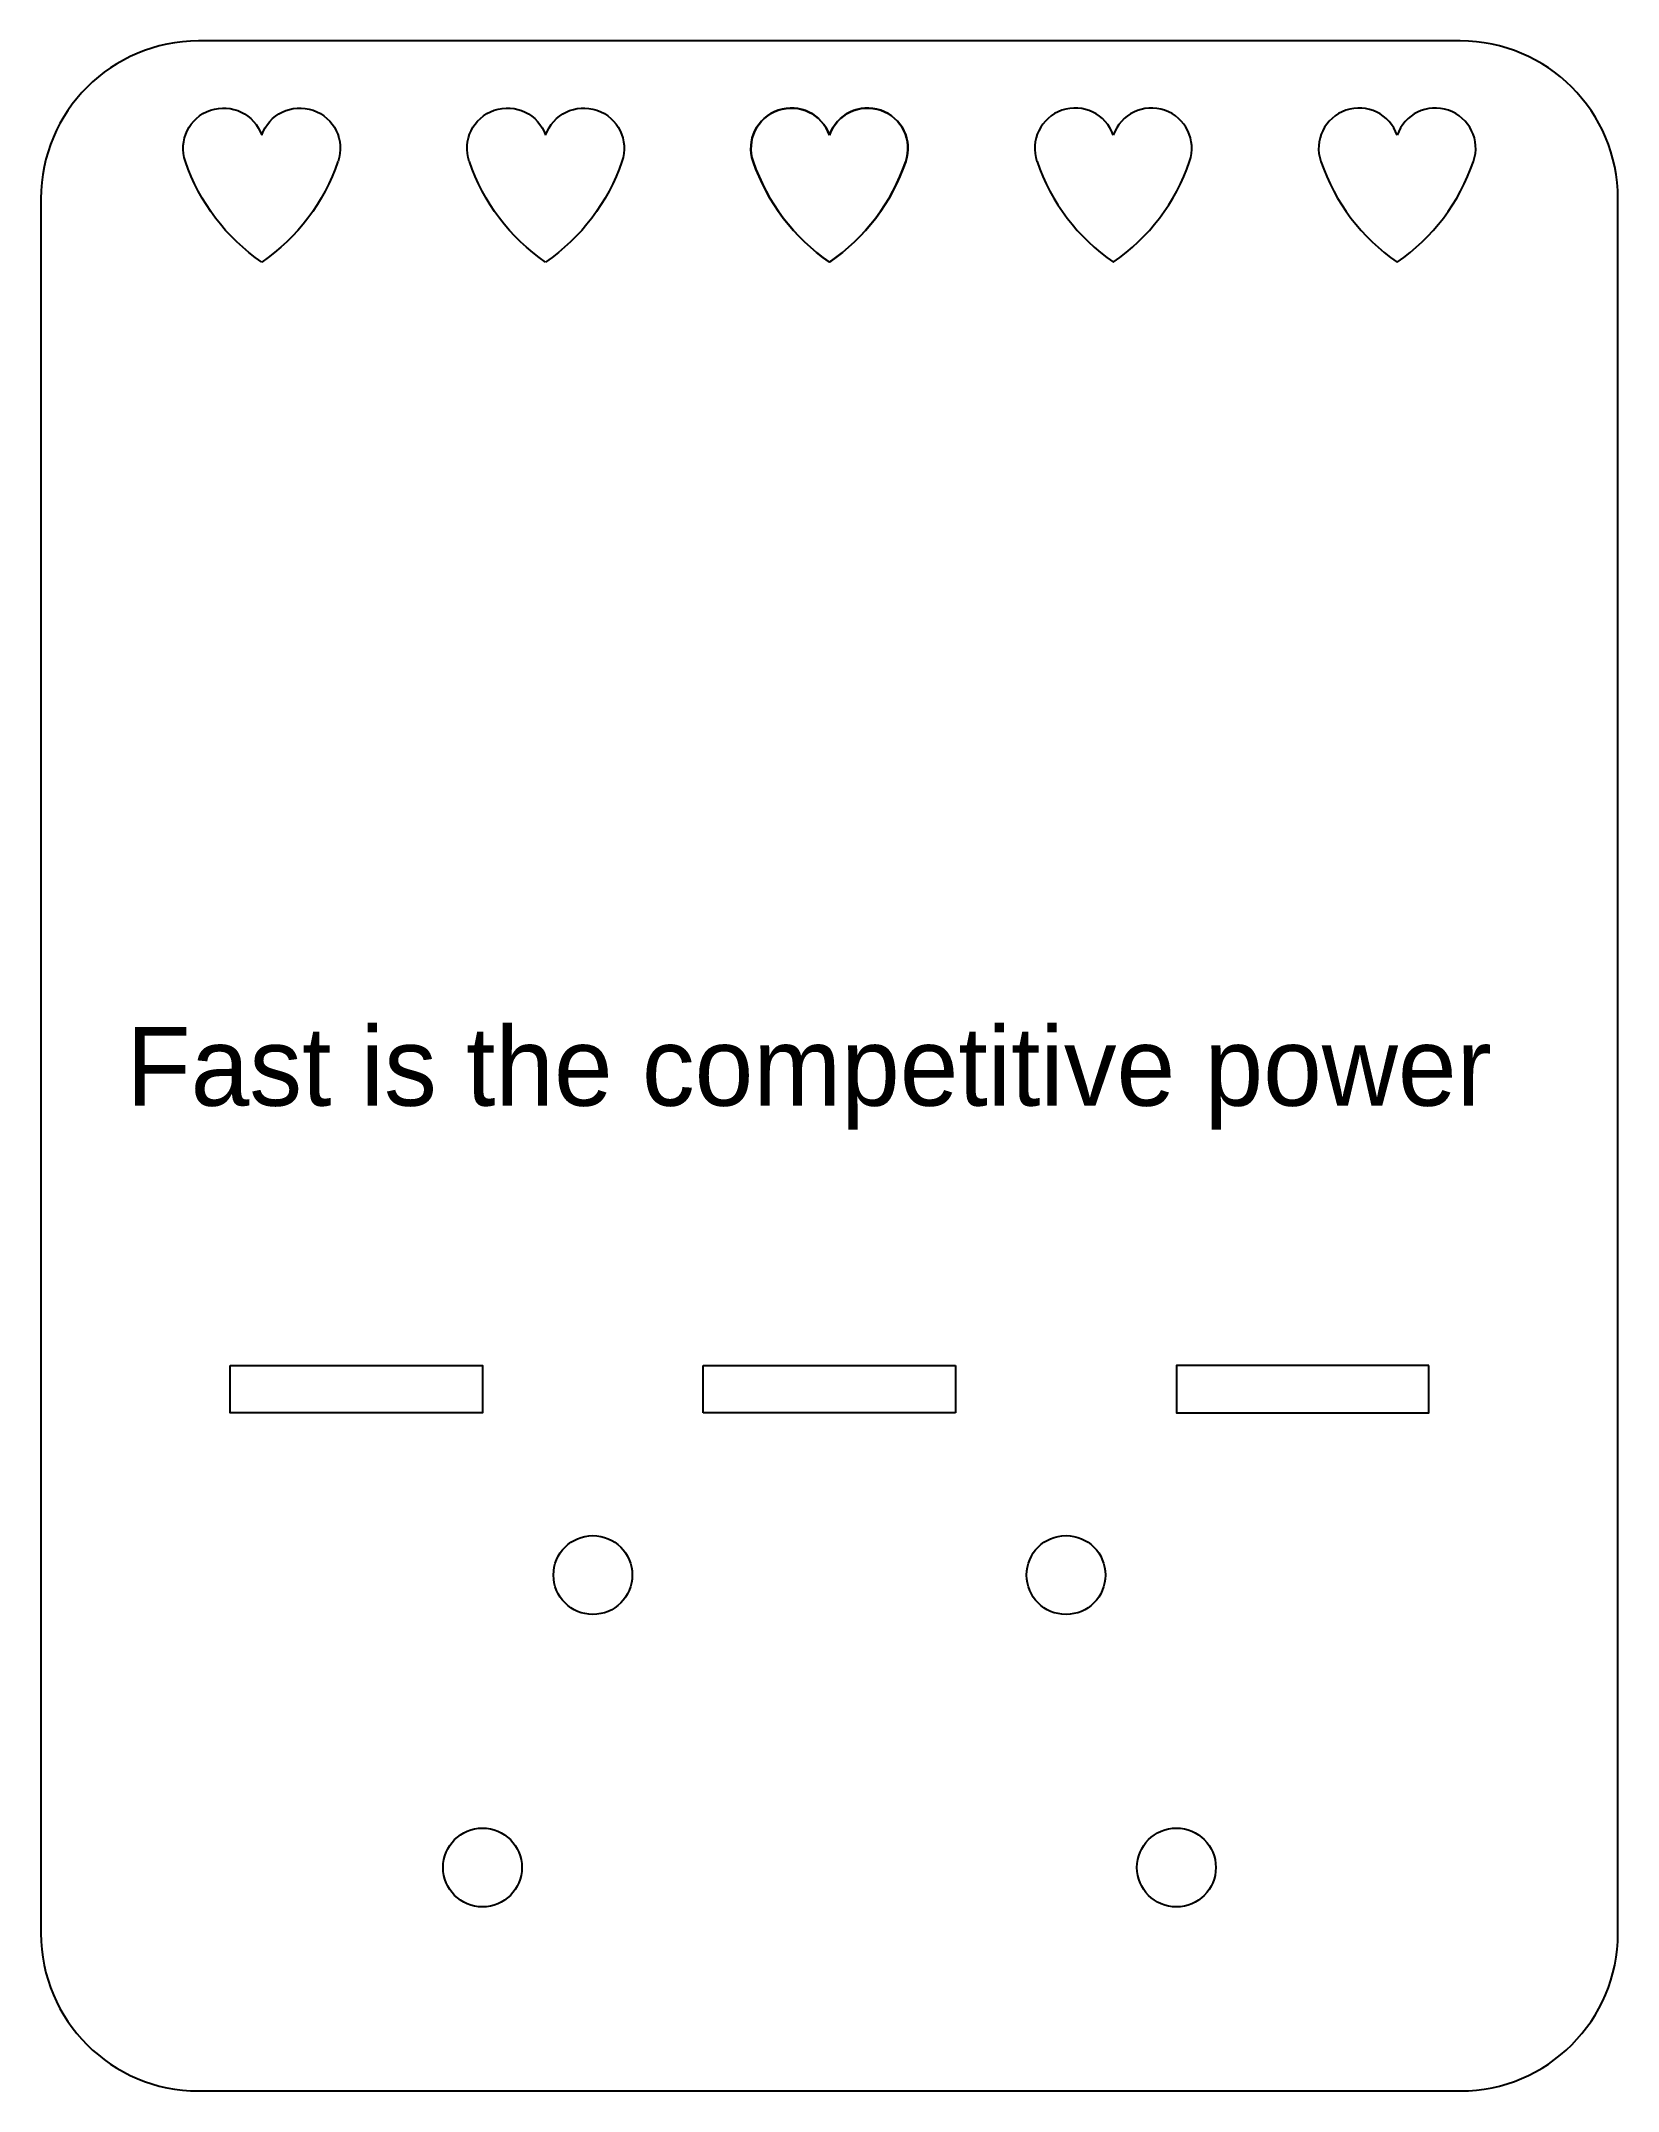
# Model space of a CAD drawing. Header units: millimetres. Extents: x 36 to 136, y 8 to 138.
import ezdxf

# ---------------------------------------------------------------- set-up
doc = ezdxf.new("R2010")
doc.units = ezdxf.units.MM
doc.header["$MEASUREMENT"] = 0
doc.styles.get("Standard").update_dxf_attribs({"font": 'arial.ttf'})

# ---------------------------------------------------------------- blocks, each defined once
blk = doc.blocks.new('*U6')
for centre, radius, start, end in [((-2.42, 2.33), 2.56, 19.0405, 199.0405), ((2.42, 2.33), 2.56, 340.9595, 160.9595), ((7.18, 5.58), 12.69, 198.7899, 235.551), ((-7.18, 5.58), 12.69, 304.449, 341.2101)]:
    blk.add_arc(centre, radius, start, end)
blk = doc.blocks.new('*U7')
at = {"color": 0, "linetype": 'ByBlock', "lineweight": -2, "transparency": 16777216}
for p in [(0, 0), (18, 0), (36, 0)]:
    blk.add_blockref('*U6', p, dxfattribs=at)
blk = doc.blocks.new('*U8')
for centre, radius, start, end in [((-2.42, 2.33), 2.56, 19.0405, 199.0405), ((2.42, 2.33), 2.56, 340.9595, 160.9595), ((7.18, 5.58), 12.69, 198.7899, 235.551), ((-7.18, 5.58), 12.69, 304.449, 341.2101)]:
    blk.add_arc(centre, radius, start, end)
blk = doc.blocks.new('*U9')
at = {"color": 0, "linetype": 'ByBlock', "lineweight": -2, "transparency": 16777216}
for p in [(0, 0), (18, 0), (36, 0)]:
    blk.add_blockref('*U8', p, dxfattribs=at)

msp = doc.modelspace()

# ---------------------------------------------------------------- linework, layer by layer
for p, q in [((125.65, 138.26), (45.65, 138.26)), ((35.65, 128.26), (35.65, 85.42)), ((135.65, 18.26), (135.65, 128.26)), ((35.65, 85.42), (35.65, 18.26)), ((77.65, 51.26), (77.65, 54.26)), ((77.65, 54.26), (93.65, 54.26)), ((93.65, 54.26), (93.65, 51.26)), ((85.65, 51.26), (77.65, 51.26)), ((93.65, 51.26), (85.65, 51.26)), ((45.65, 8.26), (125.65, 8.26))]:
    msp.add_line(p, q)
for points in [[(47.65, 54.26), (63.65, 54.26), (63.65, 51.26), (47.65, 51.26)], [(123.65, 54.26), (107.65, 54.26), (107.65, 51.26), (123.65, 51.26)]]:
    msp.add_lwpolyline(points, close=True)
for centre in [(70.65, 40.98), (100.65, 40.98), (63.65, 22.43), (107.65, 22.43)]:
    msp.add_circle(centre, 2.5)
for centre, start, end in [((45.65, 128.26), 90, 180), ((125.65, 128.26), 0, 90), ((45.65, 18.26), 180, 270), ((125.65, 18.26), 270, 0)]:
    msp.add_arc(centre, 10, start, end)

# ---------------------------------------------------------------- block references
at = {"xscale": -1}
msp.add_blockref('*U9', (85.65, 129.12), dxfattribs=at)
msp.add_blockref('*U7', (85.65, 129.12))

# ---------------------------------------------------------------- texts
at = {"insert": (41.06, 75.74), "char_height": 5, "attachment_point": 1}
msp.add_mtext_dynamic_manual_height_columns('{\\fBankGothic Lt BT|b0|i0|c0|p34;Fast is the competitive power}', width=91.7061, gutter_width=1, heights=[0], dxfattribs=at)

doc.saveas('drawing.dxf')
